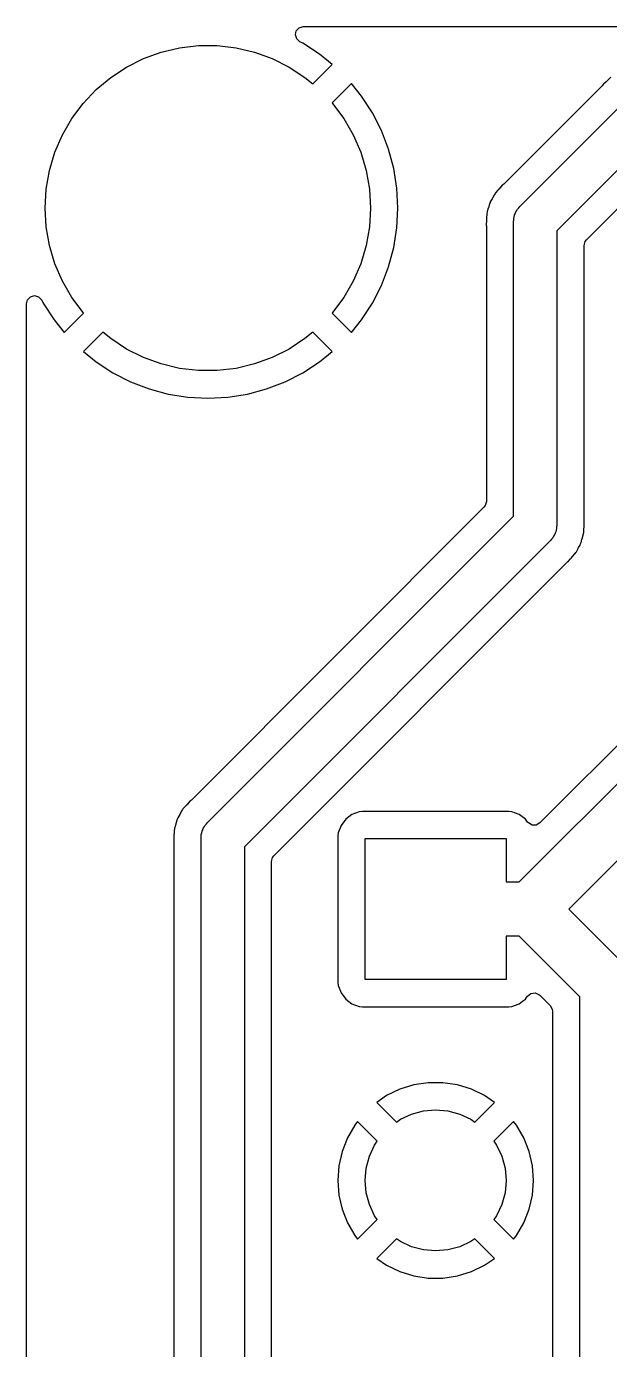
# Model space of a CAD drawing. Extents: x 44 to 146, y -87 to -25.
# Drawn here: x 43.75 to 54.51, y -49.63 to -25.25 of the extents above; entities that cross this region are included whole.
import ezdxf

# ---------------------------------------------------------------- set-up
doc = ezdxf.new("R2010")
doc.units = 0
doc.layers.add('BLACK', color=7, linetype='CONTINUOUS')

msp = doc.modelspace()

# ---------------------------------------------------------------- linework, layer by layer
at = {"layer": 'BLACK', "linetype": 'CONTINUOUS'}
for p, q in [((48.715332, -25.411299), (48.731368, -25.335856)), ((48.731368, -25.335856), (48.782976, -25.278538)), ((48.782976, -25.278538), (48.856329, -25.254704)), ((48.856329, -25.254704), (48.864128, -25.2545)), ((48.864128, -25.2545), (140.635872, -25.2545)), ((48.739166, -25.484652), (48.715332, -25.411299)), ((48.796484, -25.53626), (48.739166, -25.484652)), ((48.852388, -25.564744), (48.796484, -25.53626)), ((48.852408, -25.564755), (48.852388, -25.564744)), ((49.160071, -25.764554), (48.852408, -25.564755)), ((45.911761, -25.845352), (46.23959, -25.726031)), ((46.23959, -25.726031), (46.579055, -25.645577)), ((46.579055, -25.645577), (46.925566, -25.605076)), ((46.925566, -25.605076), (47.274434, -25.605076)), ((47.274434, -25.605076), (47.620945, -25.645577)), ((47.620945, -25.645577), (47.96041, -25.726031)), ((47.96041, -25.726031), (48.288239, -25.845352)), ((49.393149, -25.953297), (49.160071, -25.764554)), ((45.308524, -26.19363), (45.6, -26.001924)), ((45.6, -26.001924), (45.911761, -25.845352)), ((48.288239, -25.845352), (48.6, -26.001924)), ((48.6, -26.001924), (48.891476, -26.19363)), ((49.033577, -26.312867), (49.393149, -25.953297)), ((45.041275, -26.417879), (45.308524, -26.19363)), ((48.891476, -26.19363), (49.033577, -26.312867)), ((49.746701, -26.30685), (49.390259, -26.663291)), ((49.935445, -26.539928), (49.746701, -26.30685)), ((54.387226, -26.32788), (54.372047, -26.345651)), ((54.394308, -26.318133), (54.387226, -26.32788)), ((54.39431, -26.31813), (54.394308, -26.318133)), ((54.444216, -26.273194), (54.39431, -26.31813)), ((54.449866, -26.267832), (54.444216, -26.273194)), ((54.463822, -26.253877), (54.449866, -26.267832)), ((54.479148, -26.241466), (54.463822, -26.253877)), ((54.485075, -26.236404), (54.479148, -26.241466)), ((54.534983, -26.191467), (54.485075, -26.236404)), ((44.801867, -26.671637), (45.041275, -26.417879)), ((50.135244, -26.847592), (49.935445, -26.539928)), ((54.372047, -26.345651), (52.558454, -28.159245)), ((44.593537, -26.951473), (44.801867, -26.671637)), ((49.390259, -26.663291), (49.398133, -26.671637)), ((49.398133, -26.671637), (49.606463, -26.951473)), ((52.853957, -28.571557), (54.784357, -26.641157)), ((44.419102, -27.253602), (44.593537, -26.951473)), ((49.606463, -26.951473), (49.780898, -27.253602)), ((50.135251, -26.847605), (50.135244, -26.847592)), ((50.3018, -27.174476), (50.135251, -26.847605)), ((44.280922, -27.57394), (44.419102, -27.253602)), ((49.780898, -27.253602), (49.919078, -27.57394)), ((50.43326, -27.51694), (50.3018, -27.174476)), ((50.433267, -27.51696), (50.43326, -27.51694)), ((50.528212, -27.8713), (50.433267, -27.51696)), ((55.232886, -27.324), (53.5368, -29.020086)), ((44.180865, -27.908152), (44.280922, -27.57394)), ((49.919078, -27.57394), (50.019135, -27.908152)), ((44.120285, -28.251721), (44.180865, -27.908152)), ((50.019135, -27.908152), (50.079715, -28.251721)), ((50.528213, -27.871303), (50.528212, -27.8713)), ((50.585603, -28.233653), (50.528213, -27.871303)), ((44.1, -28.6), (44.120285, -28.251721)), ((50.079715, -28.251721), (50.1, -28.6)), ((50.604802, -28.6), (50.585603, -28.233653)), ((52.449223, -28.272253), (52.404267, -28.322184)), ((52.45428, -28.266331), (52.449223, -28.272253)), ((52.466675, -28.251025), (52.45428, -28.266331)), ((52.466679, -28.25102), (52.466675, -28.251025)), ((52.480623, -28.237076), (52.466679, -28.25102)), ((52.485985, -28.231426), (52.480623, -28.237076)), ((52.53093, -28.18151), (52.485985, -28.231426)), ((52.530933, -28.181508), (52.53093, -28.18151)), ((52.540685, -28.174422), (52.530933, -28.181508)), ((52.558454, -28.159245), (52.540685, -28.174422)), ((52.296953, -28.519169), (52.291481, -28.529909)), ((52.305896, -28.497578), (52.296953, -28.519169)), ((52.309618, -28.486122), (52.305896, -28.497578)), ((52.309621, -28.486115), (52.309618, -28.486122)), ((52.343198, -28.427957), (52.309621, -28.486115)), ((52.346918, -28.421106), (52.343198, -28.427957)), ((52.377418, -28.361247), (52.346918, -28.421106)), ((52.385003, -28.351881), (52.377418, -28.361247)), ((52.398235, -28.332629), (52.385003, -28.351881)), ((52.404261, -28.322192), (52.398235, -28.332629)), ((52.404267, -28.322184), (52.404261, -28.322192)), ((54.456126, -28.808573), (54.833143, -28.431555)), ((44.120285, -28.948279), (44.1, -28.6)), ((50.1, -28.6), (50.079715, -28.948279)), ((50.585603, -28.966346), (50.604802, -28.6)), ((52.242487, -28.712752), (52.23897, -28.779846)), ((52.245607, -28.701108), (52.242487, -28.712752)), ((52.249865, -28.678136), (52.245607, -28.701108)), ((52.251125, -28.666147), (52.249865, -28.678136)), ((52.251128, -28.666133), (52.251125, -28.666147)), ((52.271881, -28.602261), (52.251128, -28.666133)), ((52.274095, -28.594788), (52.271881, -28.602261)), ((52.291481, -28.529909), (52.274095, -28.594788)), ((52.741725, -28.791826), (52.751451, -28.761888)), ((52.751451, -28.761888), (52.756377, -28.730793)), ((52.756377, -28.730793), (52.770669, -28.702742)), ((52.770669, -28.702742), (52.780397, -28.672804)), ((52.780397, -28.672804), (52.798901, -28.647335)), ((52.798901, -28.647335), (52.813193, -28.619286)), ((52.813193, -28.619286), (52.835452, -28.597026)), ((52.835452, -28.597026), (52.853957, -28.571557)), ((44.180865, -29.291848), (44.120285, -28.948279)), ((50.079715, -28.948279), (50.019135, -29.291848)), ((50.528213, -29.328696), (50.585603, -28.966346)), ((52.236096, -28.834711), (52.232581, -28.901788)), ((52.232581, -28.901788), (52.234435, -28.913495)), ((52.234435, -28.913495), (52.234465, -28.913681)), ((52.234465, -28.913681), (52.2363, -28.936993)), ((52.2363, -28.826915), (52.236096, -28.834711)), ((52.238358, -28.787613), (52.2363, -28.807198)), ((52.2363, -28.807198), (52.2363, -28.826915)), ((52.2363, -28.936993), (52.2363, -34.007682)), ((52.23897, -28.779846), (52.238358, -28.787613)), ((52.7368, -28.8544), (52.741725, -28.823304)), ((52.7368, -34.276714), (52.7368, -28.8544)), ((52.741725, -28.823304), (52.741725, -28.791826)), ((54.080941, -29.183758), (54.456126, -28.808573)), ((53.5368, -29.020086), (53.5368, -34.4424)), ((54.0373, -29.289117), (54.057262, -29.214617)), ((54.057262, -29.214617), (54.080941, -29.183758)), ((44.280922, -29.62606), (44.180865, -29.291848)), ((50.019135, -29.291848), (49.919078, -29.62606)), ((50.433267, -29.683039), (50.528212, -29.328699)), ((50.528212, -29.328699), (50.528213, -29.328696)), ((54.0373, -34.093349), (54.0373, -29.289117)), ((44.419102, -29.946398), (44.280922, -29.62606)), ((49.919078, -29.62606), (49.780898, -29.946398)), ((50.301802, -30.025518), (50.43326, -29.683059)), ((50.43326, -29.683059), (50.433267, -29.683039)), ((44.593537, -30.248527), (44.419102, -29.946398)), ((49.780898, -29.946398), (49.606463, -30.248527)), ((43.829, -30.23509), (43.9035, -30.215128)), ((43.9035, -30.215128), (43.978, -30.23509)), ((50.135255, -30.352388), (50.301791, -30.025542)), ((50.301791, -30.025542), (50.301802, -30.025518)), ((43.7545, -30.364128), (43.774462, -30.289628)), ((43.7545, -75.002324), (43.7545, -30.364128)), ((43.774462, -30.289628), (43.829, -30.23509)), ((43.978, -30.23509), (44.032538, -30.289628)), ((44.032538, -30.289628), (44.03626, -30.296484)), ((44.03626, -30.296484), (44.064744, -30.352388)), ((44.064744, -30.352388), (44.064755, -30.352408)), ((44.064755, -30.352408), (44.264554, -30.660071)), ((44.801867, -30.528363), (44.593537, -30.248527)), ((49.606463, -30.248527), (49.398133, -30.528363)), ((49.935442, -30.660075), (50.135244, -30.352408)), ((50.135244, -30.352408), (50.135255, -30.352388)), ((44.264554, -30.660071), (44.453297, -30.893148)), ((44.453297, -30.893148), (44.809738, -30.536706)), ((44.809738, -30.536706), (44.801867, -30.528363)), ((49.398133, -30.528363), (49.39026, -30.536707)), ((49.39026, -30.536707), (49.746702, -30.893149)), ((49.746702, -30.893148), (49.935439, -30.660079)), ((49.935439, -30.660079), (49.935442, -30.660075)), ((45.16642, -30.88713), (44.80685, -31.246701)), ((45.308524, -31.00637), (45.16642, -30.88713)), ((49.033578, -30.887131), (48.891476, -31.00637)), ((49.393149, -31.246702), (49.033578, -30.887131)), ((49.746702, -30.893149), (49.746702, -30.893148)), ((45.6, -31.198076), (45.308524, -31.00637)), ((45.911761, -31.354648), (45.6, -31.198076)), ((48.6, -31.198076), (48.288239, -31.354648)), ((48.891476, -31.00637), (48.6, -31.198076)), ((44.80685, -31.246701), (45.039928, -31.435445)), ((45.039928, -31.435445), (45.347591, -31.635244)), ((46.23959, -31.473969), (45.911761, -31.354648)), ((48.288239, -31.354648), (47.96041, -31.473969)), ((48.852408, -31.635244), (49.160075, -31.435442)), ((49.160075, -31.435442), (49.160079, -31.435439)), ((49.160079, -31.435439), (49.393148, -31.246702)), ((49.393148, -31.246702), (49.393149, -31.246702)), ((45.347591, -31.635244), (45.347611, -31.635255)), ((45.347611, -31.635255), (45.674457, -31.801791)), ((46.579055, -31.554423), (46.23959, -31.473969)), ((46.925566, -31.594924), (46.579055, -31.554423)), ((47.274434, -31.594924), (46.925566, -31.594924)), ((47.620945, -31.554423), (47.274434, -31.594924)), ((47.96041, -31.473969), (47.620945, -31.554423)), ((48.525542, -31.801791), (48.852388, -31.635255)), ((48.852388, -31.635255), (48.852408, -31.635244)), ((45.674457, -31.801791), (45.674481, -31.801802)), ((45.674481, -31.801802), (46.01694, -31.93326)), ((46.01694, -31.93326), (46.01696, -31.933267)), ((46.01696, -31.933267), (46.3713, -32.028212)), ((47.828699, -32.028212), (48.183039, -31.933267)), ((48.183039, -31.933267), (48.183059, -31.93326)), ((48.183059, -31.93326), (48.525518, -31.801802)), ((48.525518, -31.801802), (48.525542, -31.801791)), ((46.3713, -32.028212), (46.371303, -32.028213)), ((46.371303, -32.028213), (46.733653, -32.085603)), ((46.733653, -32.085603), (47.1, -32.104802)), ((47.1, -32.104802), (47.466346, -32.085603)), ((47.466346, -32.085603), (47.828696, -32.028213)), ((47.828696, -32.028213), (47.828699, -32.028212)), ((52.192659, -34.113041), (46.795654, -39.510045)), ((52.216338, -34.082182), (52.192659, -34.113041)), ((52.2363, -34.007682), (52.216338, -34.082182)), ((59.215091, -33.938888), (53.222695, -39.931285)), ((54.0373, -34.359802), (54.0373, -34.093349)), ((47.091157, -39.922357), (52.7368, -34.276714)), ((52.843145, -41.018651), (59.620549, -34.241247)), ((54.039134, -34.383107), (54.0373, -34.359802)), ((53.50293, -34.594057), (53.493203, -34.623996)), ((53.517223, -34.566007), (53.50293, -34.594057)), ((53.522148, -34.534911), (53.517223, -34.566007)), ((53.531875, -34.504974), (53.522148, -34.534911)), ((53.5368, -34.4424), (53.531875, -34.473495)), ((53.531875, -34.473495), (53.531875, -34.504974)), ((54.022474, -34.630656), (54.023733, -34.618678)), ((54.023733, -34.618678), (54.027994, -34.595684)), ((54.027994, -34.595684), (54.029517, -34.59)), ((54.029517, -34.59), (54.031113, -34.584045)), ((54.031113, -34.584045), (54.034628, -34.516955)), ((54.034628, -34.516955), (54.03524, -34.509189)), ((54.03524, -34.509189), (54.035404, -34.507634)), ((54.035404, -34.507634), (54.036195, -34.500108)), ((54.036195, -34.500108), (54.0373, -34.489596)), ((54.0373, -34.469883), (54.037504, -34.462087)), ((54.0373, -34.489596), (54.0373, -34.469883)), ((54.037504, -34.462087), (54.038176, -34.449255)), ((54.038176, -34.449255), (54.041019, -34.395012)), ((54.04038, -34.390978), (54.039134, -34.383107)), ((54.041019, -34.395012), (54.04038, -34.390978)), ((53.419643, -34.725243), (47.774, -40.370886)), ((53.438147, -34.699773), (53.419643, -34.725243)), ((53.460407, -34.677514), (53.438147, -34.699773)), ((53.474698, -34.649464), (53.460407, -34.677514)), ((53.493203, -34.623996), (53.474698, -34.649464)), ((53.930397, -34.868848), (53.93668, -34.857965)), ((53.93668, -34.857965), (53.963979, -34.810684)), ((53.963979, -34.810684), (53.9677, -34.799227)), ((53.9677, -34.799227), (53.976651, -34.77762)), ((53.976651, -34.77762), (53.979381, -34.772263)), ((53.979381, -34.772263), (53.98212, -34.766888)), ((53.98212, -34.766888), (53.999513, -34.701974)), ((53.999513, -34.701974), (54.001705, -34.694574)), ((54.001705, -34.694574), (54.022474, -34.630656)), ((53.742671, -35.115288), (53.787624, -35.06536)), ((60.181208, -35.0948), (53.757357, -41.518651)), ((53.787624, -35.06536), (53.792956, -35.059741)), ((53.792956, -35.059741), (53.806919, -35.04578)), ((53.806919, -35.04578), (53.819332, -35.03045)), ((53.819332, -35.03045), (53.824361, -35.024561)), ((53.824361, -35.024561), (53.869333, -34.974616)), ((53.869333, -34.974616), (53.875357, -34.964179)), ((53.875357, -34.964179), (53.888603, -34.944908)), ((53.888603, -34.944908), (53.896183, -34.935549)), ((53.896183, -34.935549), (53.926679, -34.875693)), ((53.926679, -34.875693), (53.930397, -34.868848)), ((48.318137, -40.534561), (53.715147, -35.13755)), ((53.715147, -35.13755), (53.732928, -35.122366)), ((53.732928, -35.122366), (53.734624, -35.121134)), ((53.734624, -35.121134), (53.742671, -35.115288)), ((46.614618, -39.712047), (46.584118, -39.771906)), ((46.622203, -39.702681), (46.614618, -39.712047)), ((46.635435, -39.683429), (46.622203, -39.702681)), ((46.641461, -39.672992), (46.635435, -39.683429)), ((46.641467, -39.672984), (46.641461, -39.672992)), ((46.686423, -39.623053), (46.641467, -39.672984)), ((46.69148, -39.617131), (46.686423, -39.623053)), ((46.703875, -39.601825), (46.69148, -39.617131)), ((46.703879, -39.60182), (46.703875, -39.601825)), ((46.717823, -39.587876), (46.703879, -39.60182)), ((46.723185, -39.582226), (46.717823, -39.587876)), ((46.76813, -39.53231), (46.723185, -39.582226)), ((46.768133, -39.532308), (46.76813, -39.53231)), ((46.777885, -39.525222), (46.768133, -39.532308)), ((46.795654, -39.510045), (46.777885, -39.525222)), ((49.892515, -39.72456), (49.75767, -39.774853)), ((49.892521, -39.724559), (49.892515, -39.72456)), ((49.952111, -39.718153), (49.892521, -39.724559)), ((49.952136, -39.718151), (49.952111, -39.718153)), ((52.647876, -39.718151), (49.952136, -39.718151)), ((52.707482, -39.724559), (52.647876, -39.718151)), ((52.842329, -39.774853), (52.707482, -39.724559)), ((46.509081, -39.953061), (46.488328, -40.016933)), ((46.511295, -39.945588), (46.509081, -39.953061)), ((46.528681, -39.880709), (46.511295, -39.945588)), ((46.534153, -39.869969), (46.528681, -39.880709)), ((46.543096, -39.848378), (46.534153, -39.869969)), ((46.546818, -39.836922), (46.543096, -39.848378)), ((46.546821, -39.836915), (46.546818, -39.836922)), ((46.580398, -39.778757), (46.546821, -39.836915)), ((46.584118, -39.771906), (46.580398, -39.778757)), ((47.036101, -39.998135), (47.050393, -39.970086)), ((47.050393, -39.970086), (47.072652, -39.947826)), ((47.072652, -39.947826), (47.091157, -39.922357)), ((49.556202, -39.976321), (49.505908, -40.111168)), ((49.556204, -39.976317), (49.556202, -39.976321)), ((49.642452, -39.861106), (49.556204, -39.976317)), ((49.642455, -39.861103), (49.642452, -39.861106)), ((49.757666, -39.774855), (49.642455, -39.861103)), ((49.75767, -39.774853), (49.757666, -39.774855)), ((52.842333, -39.774855), (52.842329, -39.774853)), ((52.957544, -39.861103), (52.842333, -39.774855)), ((52.957547, -39.861106), (52.957544, -39.861103)), ((52.998056, -39.915219), (52.957547, -39.861106)), ((53.011977, -39.931285), (52.998056, -39.915219)), ((53.078772, -39.969849), (53.011977, -39.931285)), ((53.1559, -39.969849), (53.078772, -39.969849)), ((53.222695, -39.931285), (53.1559, -39.969849)), ((46.473296, -40.185511), (46.469781, -40.252589)), ((46.4735, -40.177715), (46.473296, -40.185511)), ((46.475558, -40.138413), (46.4735, -40.157998)), ((46.4735, -40.157998), (46.4735, -40.177715)), ((46.47617, -40.130646), (46.475558, -40.138413)), ((46.479687, -40.063552), (46.47617, -40.130646)), ((46.482807, -40.051908), (46.479687, -40.063552)), ((46.487065, -40.028936), (46.482807, -40.051908)), ((46.488325, -40.016947), (46.487065, -40.028936)), ((46.488328, -40.016933), (46.488325, -40.016947)), ((46.974, -40.2052), (46.978925, -40.174104)), ((46.974, -55.582651), (46.974, -40.2052)), ((46.978925, -40.142626), (46.988651, -40.112688)), ((46.978925, -40.174104), (46.978925, -40.142626)), ((46.988651, -40.112688), (46.993577, -40.081593)), ((46.993577, -40.081593), (47.007869, -40.053542)), ((47.007869, -40.053542), (47.017597, -40.023604)), ((47.017597, -40.023604), (47.036101, -39.998135)), ((49.505908, -40.111168), (49.4995, -40.170765)), ((49.4995, -40.170765), (49.4995, -42.866514)), ((50, -42.818651), (50, -40.218651)), ((50, -40.218651), (52.6, -40.218651)), ((52.6, -40.218651), (52.6, -41.018651)), ((46.469781, -40.252589), (46.471665, -40.264481)), ((46.471665, -40.264481), (46.4735, -40.287793)), ((46.4735, -40.287793), (46.4735, -54.933151)), ((47.774, -40.370886), (47.774, -55.582651)), ((48.2745, -40.639916), (48.294462, -40.565416)), ((48.2745, -46.518655), (48.2745, -40.639916)), ((48.294462, -40.565416), (48.318137, -40.534561)), ((52.6, -41.018651), (52.843145, -41.018651)), ((53.757357, -41.518651), (54.811153, -42.572447)), ((52.843145, -42.018651), (52.6, -42.018651)), ((52.6, -42.018651), (52.6, -42.818651)), ((53.9576, -43.133106), (52.843145, -42.018651)), ((49.4995, -42.866514), (49.499502, -42.866539)), ((49.499502, -42.866539), (49.505908, -42.926129)), ((52.6, -42.818651), (50, -42.818651)), ((49.505908, -42.926129), (49.505909, -42.926135)), ((49.505909, -42.926135), (49.556202, -43.06098)), ((49.556202, -43.06098), (49.556204, -43.060984)), ((49.556204, -43.060984), (49.642452, -43.176195)), ((52.957546, -43.176197), (52.97801, -43.148859)), ((52.97801, -43.148859), (52.998057, -43.122082)), ((52.998057, -43.122082), (53.058684, -43.074405)), ((53.058684, -43.074405), (53.135027, -43.063429)), ((53.135027, -43.063429), (53.20663, -43.092095)), ((53.20663, -43.092095), (53.222696, -43.106016)), ((53.222696, -43.106016), (53.413459, -43.296779)), ((53.9576, -50.084894), (53.9576, -43.133106)), ((49.642452, -43.176195), (49.642455, -43.176198)), ((49.642455, -43.176198), (49.757666, -43.262446)), ((49.757666, -43.262446), (49.75767, -43.262448)), ((49.75767, -43.262448), (49.892517, -43.312742)), ((49.892517, -43.312742), (49.952114, -43.31915)), ((49.952114, -43.31915), (49.952118, -43.31915)), ((49.952118, -43.31915), (49.952127, -43.319151)), ((49.952127, -43.319151), (52.647872, -43.31915)), ((52.647872, -43.31915), (52.707483, -43.312742)), ((52.707483, -43.312742), (52.823882, -43.269328)), ((52.823882, -43.269328), (52.842329, -43.262448)), ((52.842329, -43.262448), (52.842333, -43.262446)), ((52.842333, -43.262446), (52.904006, -43.216277)), ((52.904006, -43.216277), (52.957546, -43.176197)), ((53.413459, -43.296779), (53.452023, -43.363574)), ((53.452023, -43.363574), (53.4571, -43.402138)), ((53.4571, -43.402138), (53.4571, -49.815861)), ((50.640532, -44.838384), (50.397478, -44.955433)), ((50.640553, -44.838376), (50.640532, -44.838384)), ((50.898333, -44.758861), (50.640553, -44.838376)), ((50.898337, -44.75886), (50.898333, -44.758861)), ((51.165105, -44.718651), (50.898337, -44.75886)), ((51.434894, -44.718651), (51.165105, -44.718651)), ((51.701662, -44.75886), (51.434894, -44.718651)), ((51.701666, -44.758861), (51.701662, -44.75886)), ((51.959449, -44.838377), (51.701666, -44.758861)), ((51.959453, -44.838378), (51.959449, -44.838377)), ((52.202521, -44.955433), (51.959453, -44.838378)), ((50.397478, -44.955433), (50.214849, -45.079946)), ((50.214849, -45.079946), (50.214849, -45.079947)), ((50.214849, -45.079947), (50.578079, -45.443177)), ((52.021919, -45.443176), (52.385149, -45.079947)), ((52.385149, -45.079947), (52.202521, -44.955433)), ((50.65, -45.392818), (50.855374, -45.297051)), ((50.855374, -45.297051), (51.074257, -45.238401)), ((51.074257, -45.238401), (51.3, -45.218651)), ((51.3, -45.218651), (51.525743, -45.238401)), ((51.525743, -45.238401), (51.744626, -45.297051)), ((51.744626, -45.297051), (51.95, -45.392818)), ((49.8086, -45.501832), (49.673709, -45.735469)), ((49.808603, -45.501827), (49.8086, -45.501832)), ((49.862294, -45.434499), (49.808603, -45.501827)), ((50.224526, -45.79673), (49.862294, -45.434499)), ((50.578079, -45.443177), (50.65, -45.392818)), ((51.95, -45.392818), (52.021919, -45.443176)), ((52.737703, -45.434499), (52.375472, -45.796728)), ((52.791395, -45.501826), (52.737703, -45.434499)), ((52.7914, -45.501834), (52.791395, -45.501826)), ((52.92629, -45.735469), (52.7914, -45.501834)), ((49.673707, -45.735474), (49.575145, -45.986604)), ((49.673709, -45.735469), (49.673707, -45.735474)), ((50.174167, -45.868651), (50.224526, -45.79673)), ((52.375472, -45.796728), (52.425833, -45.868651)), ((52.926292, -45.735474), (52.92629, -45.735469)), ((53.024854, -45.986604), (52.926292, -45.735474)), ((49.575143, -45.986611), (49.515115, -46.249612)), ((49.575145, -45.986604), (49.575143, -45.986611)), ((50.01975, -46.292908), (50.0784, -46.074025)), ((50.0784, -46.074025), (50.174167, -45.868651)), ((52.425833, -45.868651), (52.5216, -46.074025)), ((52.5216, -46.074025), (52.58025, -46.292908)), ((53.024856, -45.986611), (53.024854, -45.986604)), ((53.084884, -46.249612), (53.024856, -45.986611)), ((49.515112, -46.249634), (49.494953, -46.518646)), ((49.515115, -46.249612), (49.515112, -46.249634)), ((50, -46.518651), (50.01975, -46.292908)), ((52.58025, -46.292908), (52.6, -46.518651)), ((53.084887, -46.249634), (53.084884, -46.249612)), ((53.105047, -46.518646), (53.084887, -46.249634)), ((48.2745, -54.933151), (48.2745, -46.518655)), ((49.494953, -46.518646), (49.494953, -46.518655)), ((49.494953, -46.518655), (49.515112, -46.787667)), ((50.01975, -46.744394), (50, -46.518651)), ((52.6, -46.518651), (52.58025, -46.744394)), ((53.084887, -46.787667), (53.105047, -46.518655)), ((53.105047, -46.518655), (53.105047, -46.518646)), ((49.515112, -46.787667), (49.515115, -46.787689)), ((49.515115, -46.787689), (49.575143, -47.05069)), ((50.0784, -46.963277), (50.01975, -46.744394)), ((52.58025, -46.744394), (52.5216, -46.963277)), ((53.024856, -47.05069), (53.084884, -46.787689)), ((53.084884, -46.787689), (53.084887, -46.787667)), ((49.575143, -47.05069), (49.575145, -47.050697)), ((49.575145, -47.050697), (49.673707, -47.301827)), ((50.174167, -47.168651), (50.0784, -46.963277)), ((52.5216, -46.963277), (52.425833, -47.168651)), ((52.926292, -47.301827), (53.024854, -47.050697)), ((53.024854, -47.050697), (53.024856, -47.05069)), ((49.862295, -47.602801), (50.224525, -47.24057)), ((50.224525, -47.24057), (50.174167, -47.168651)), ((52.425833, -47.168651), (52.375473, -47.240571)), ((52.375473, -47.240571), (52.737703, -47.602801)), ((49.673707, -47.301827), (49.673709, -47.301832)), ((49.673709, -47.301832), (49.808599, -47.535467)), ((49.808599, -47.535467), (49.808601, -47.535471)), ((49.808601, -47.535471), (49.862295, -47.602801)), ((52.737704, -47.602801), (52.791393, -47.535479)), ((52.791393, -47.535479), (52.791398, -47.535471)), ((52.791398, -47.535471), (52.92629, -47.301832)), ((52.92629, -47.301832), (52.926292, -47.301827)), ((50.578078, -47.594123), (50.214849, -47.957353)), ((50.65, -47.644484), (50.578078, -47.594123)), ((50.855374, -47.740251), (50.65, -47.644484)), ((51.074257, -47.798901), (50.855374, -47.740251)), ((51.744626, -47.740251), (51.525743, -47.798901)), ((51.95, -47.644484), (51.744626, -47.740251)), ((52.02192, -47.594124), (51.95, -47.644484)), ((52.38515, -47.957354), (52.02192, -47.594124)), ((52.737703, -47.602801), (52.737704, -47.602801)), ((50.214849, -47.957353), (50.397481, -48.08187)), ((51.3, -47.818651), (51.074257, -47.798901)), ((51.525743, -47.798901), (51.3, -47.818651)), ((52.202533, -48.081862), (52.38515, -47.957354)), ((50.397481, -48.08187), (50.640532, -48.198917)), ((50.640532, -48.198917), (50.640553, -48.198925)), ((50.640553, -48.198925), (50.898333, -48.27844)), ((51.701666, -48.27844), (51.959449, -48.198924)), ((51.959449, -48.198924), (51.959453, -48.198923)), ((51.959453, -48.198923), (52.202526, -48.081866)), ((52.202526, -48.081866), (52.202533, -48.081862)), ((50.898333, -48.27844), (50.898337, -48.278441)), ((50.898337, -48.278441), (51.165105, -48.31865)), ((51.165105, -48.31865), (51.165112, -48.318651)), ((51.165112, -48.318651), (51.434888, -48.318651)), ((51.434888, -48.318651), (51.434894, -48.31865)), ((51.434894, -48.31865), (51.701662, -48.278441)), ((51.701662, -48.278441), (51.701666, -48.27844))]:
    msp.add_line(p, q, dxfattribs=at)

doc.saveas('drawing.dxf')
